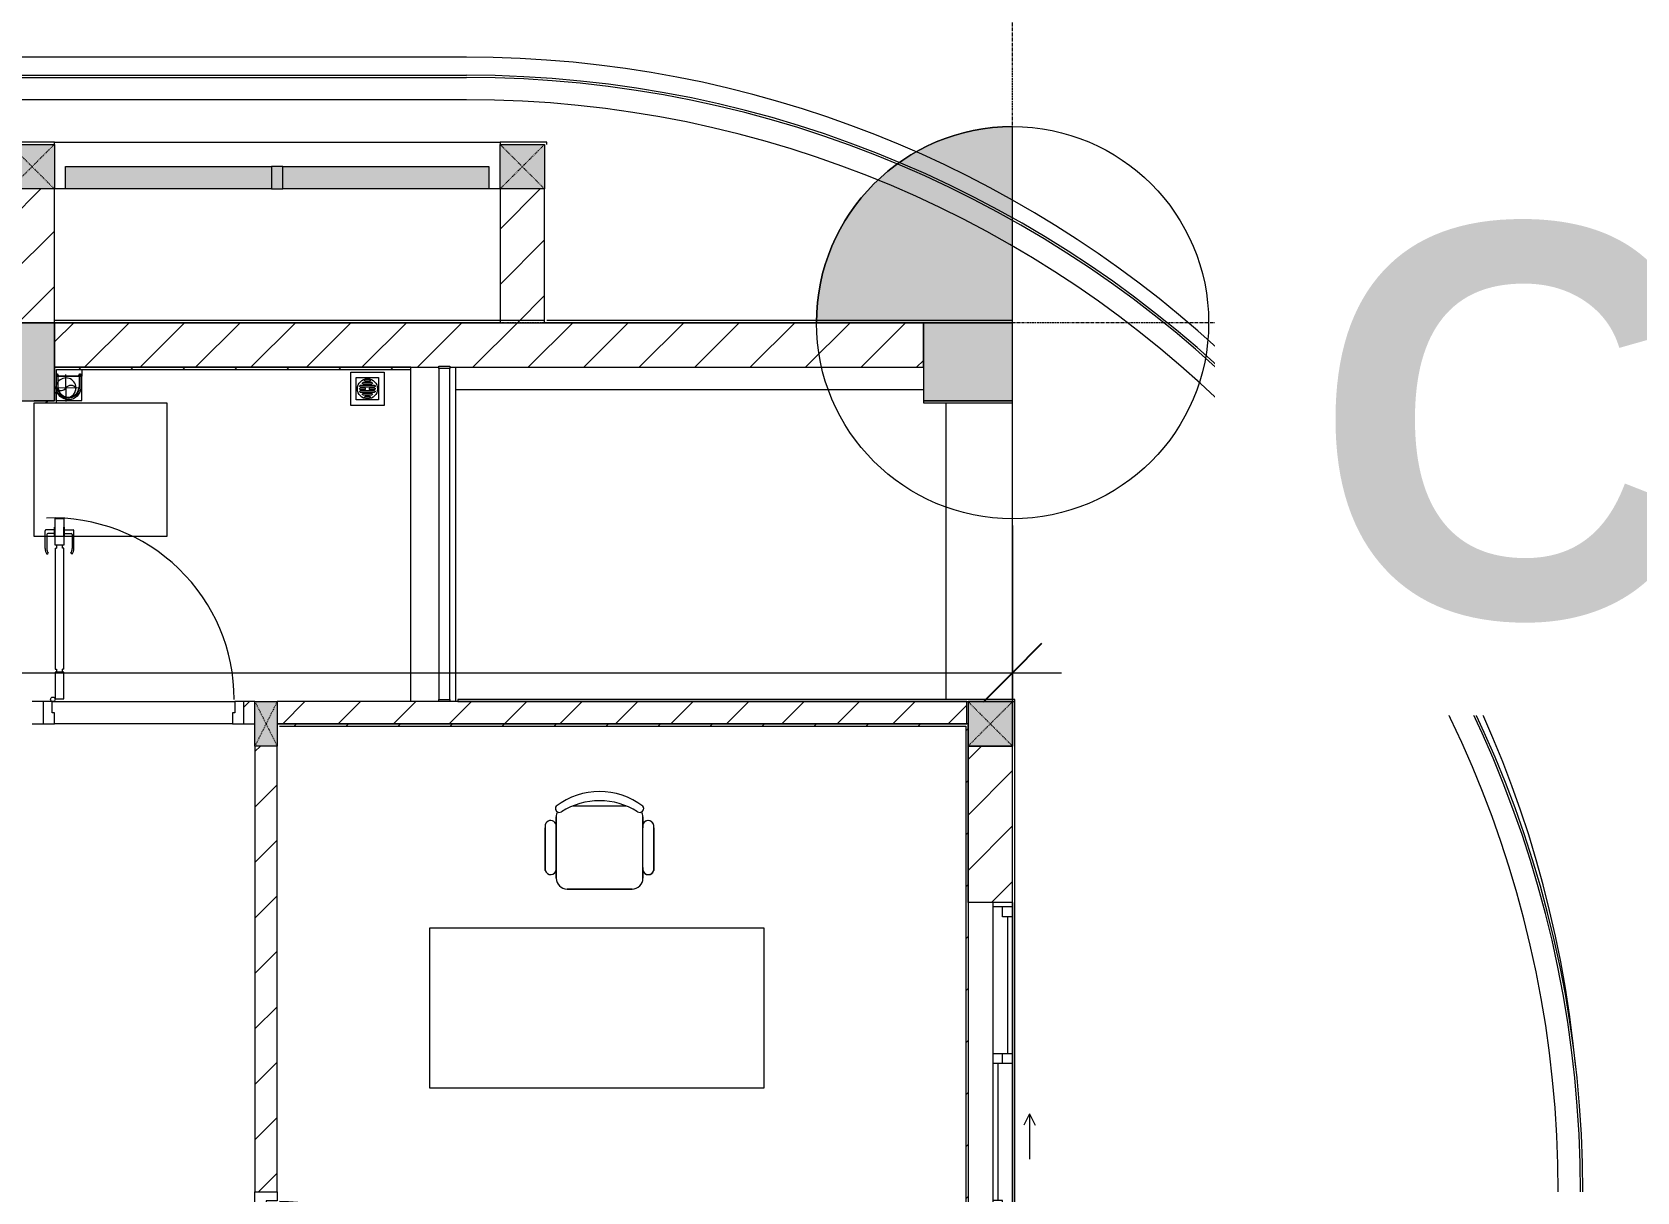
# Model space of a CAD drawing. Header units: millimetres. Extents: x 5356 to 209803, y -16346 to 109894.
# Drawn here: x 122853 to 130054, y 74337 to 79541 of the extents above; entities that cross this region are included whole.
import ezdxf

# ---------------------------------------------------------------- set-up
doc = ezdxf.new("R2010")
doc.units = ezdxf.units.MM
for name, pattern in [('Dash', [6, 3, -3]), ('Grid Line', [22.225, 12.7, -3.175, 3.175, -3.175]), ('IMPORT-CENTER _3_', [10.16, 6.35, -1.27, 1.27, -1.27])]:
    doc.linetypes.add(name, pattern=pattern)
for name, color, linetype, lineweight in [('0-1', 7, 'Continuous', 5), ('A-ANNO-DIMS', 211, 'Continuous', 9), ('A-ANNO-DIMS-220', 211, 'Continuous', 9), ('A-ANNO-NOTE', 131, 'Continuous', 9), ('A-ANNO-NOTE-1', 131, 'Continuous', 18), ('A-DETL-GENF-1', 9, 'Continuous', 9), ('A-DOOR-1', 9, 'Continuous', 9), ('A-FLOR', 192, 'Continuous', 9), ('A-FLOR-1', 9, 'Continuous', 9), ('A-FLOR-HRAL-1', 9, 'Continuous', 9), ('A-GLAZ', 151, 'Continuous', 9), ('A-GLAZ-CWMG', 51, 'Continuous', 9), ('A-WALL', 113, 'Continuous', 9), ('A-WALL-1', 253, 'Continuous', 18), ('A-WALL-2', 9, 'Continuous', 9), ('A-WALL-3', 113, 'Continuous', 18), ('A-WALL-PATT-1', 10, 'Continuous', 9), ('A-WALL-PATT-2', 9, 'Continuous', 9), ('A-WALL-PATT-3', 111, 'Continuous', 9), ('G-IMPT', 8, 'Continuous', 9), ('G-IMPT-1', 9, 'Continuous', 9), ('G-IMPT-2', 8, 'IMPORT-CENTER _3_', 9), ('I-FURN', 30, 'Continuous', 9), ('I-FURN-1', 9, 'Continuous', 9), ('I-WALL', 2, 'Continuous', 9), ('I-WALL-1', 253, 'Continuous', 18), ('I-WALL-3', 2, 'Continuous', 18), ('M-EQPM', 50, 'Continuous', 9), ('S-BEAM-1', 9, 'Continuous', 9), ('S-COLS', 52, 'Continuous', 9), ('S-COLS-1', 254, 'Continuous', 5), ('S-COLS-2', 253, 'Continuous', 18), ('S-COLS-3', 9, 'Continuous', 9), ('S-COLS-4', 52, 'Continuous', 18), ('S-COLS-5', 52, 'Dash', 9), ('S-COLS-HDLN', 52, 'Dash', 9), ('S-COLS-HDLN-1', 9, 'Dash', 9), ('S-GRID-1', 1, 'Grid Line', 9)]:
    doc.layers.add(name, color=color, linetype=linetype, lineweight=lineweight)
doc.styles.add('Arial_2', font='arial_0.ttf', dxfattribs={"width": 0.9, "height": 660})
doc.styles.add('Arial_B', font='arialbd_0.ttf', dxfattribs={"height": 1760})
doc.dimstyles.new('1_Dim_chi_tiet_khu_đất_2', dxfattribs={"dimscale": 304.8, "dimtxt": 673.371204, "dimasz": 0.866142, "dimexe": 0.721785, "dimexo": 0.0625, "dimgap": 0.072178, "dimtad": 1, "dimdec": 0, "dimrnd": 5, "dimzin": 0, "dimdsep": 46, "dimtxsty": 'Arial_2', "dimblk1": 'OBLIQUE', "dimblk2": 'OBLIQUE', "dimsah": 1, "dimcen": 0.09, "dimdle": 0.721785, "dimazin": 0, "dimtfac": 1, "dimtdec": 4, "dimtix": 1, "dimtmove": 0, "dimatfit": 3, "dimfxl": 2.165354, "dimfxlon": 1, "dimtvp": 1, "dimtolj": 1, "dimtzin": 0, "dimarcsym": 2})
pattern_1 = [(45, (0, 0), (-124.4508, 124.4508), [])]
pattern_2 = [(45, (0, 0), (-116.67262, 116.67262), [])]

# ---------------------------------------------------------------- blocks, each defined once
blk = doc.blocks.new('NCV_TKTC_KET CAU_rvt-1-TKCS_MB ĐỊNH VỊ MỐC TỌA ĐỘ CÔNG TRÌNH')
at = {"layer": 'S-COLS-1'}
for points in [[(122952.6, 77886.9), (122952.6, 78236.9), (122252.6, 78236.9), (122252.6, 77886.9), (122768.5, 77886.9)], [(126852.6, 77886.9), (127252.6, 77886.9), (127252.6, 78236.9), (126852.6, 78236.9)]]:
    blk.add_hatch(color=256, dxfattribs=at).paths.add_polyline_path(points)
at = {"layer": 'A-FLOR-1'}
blk.add_line((127252.6, 76546.9), (127252.6, 77876.9), dxfattribs=at)
at = {"layer": 'S-BEAM-1'}
for p, q in [((124752.6, 77936.9), (126852.6, 77936.9)), ((126952.6, 77876.9), (126952.6, 76546.9)), ((127252.6, 76546.9), (127252.6, 77876.9))]:
    blk.add_line(p, q, dxfattribs=at)
at = {"layer": 'S-COLS-2'}
for p, q in [((122952.6, 78236.9), (122252.6, 78236.9)), ((122952.6, 77886.9), (122952.6, 78236.9)), ((127252.6, 78236.9), (126852.6, 78236.9)), ((126852.6, 78236.9), (126852.6, 77886.9)), ((127252.6, 77886.9), (127252.6, 78236.9)), ((122252.6, 77886.9), (122952.6, 77886.9)), ((126852.6, 77886.9), (127252.6, 77886.9))]:
    blk.add_line(p, q, dxfattribs=at)
blk = doc.blocks.new('DOOR_CW_01 CANH MO-PANEL KINH - DIW_01-900x2200-CỬA GỖ VÂN LAMINATE-553375-TKCS_MB ĐỊNH VỊ MỐC TỌA ĐỘ CÔNG TRÌNH')
at = {"layer": 'A-DETL-GENF-1'}
for p, q in [((-397, -182), (-397, -62)), ((-397, -62), (-357, -62)), ((-357, -62), (-357, -182)), ((-357, -182), (-397, -182)), ((-397, -196), (-391, -196)), ((-397, -738), (-397, -196)), ((-391, -196), (-391, -182)), ((-391, -182), (-363, -182)), ((-363, -182), (-363, -196)), ((-357, -196), (-363, -196)), ((-357, -196), (-357, -738)), ((-433.9, -711.2), (-427.3, -715.8)), ((-320.1, -711.2), (-326.7, -715.8)), ((-442, -737), (-442, -816.5)), ((-434, -799.5), (-434, -737)), ((-397, -738), (-391, -738)), ((-357, -752), (-397, -752)), ((-397, -752), (-397, -872)), ((-391, -752), (-391, -738)), ((-363, -752), (-391, -752)), ((-357, -738), (-363, -738)), ((-363, -738), (-363, -752)), ((-357, -872), (-357, -752)), ((-320, -799.5), (-320, -737)), ((-312, -737), (-312, -816.5)), ((-399, -820.5), (-438, -820.5)), ((-399, -803.5), (-430, -803.5)), ((-399, -792.2), (-399, -831.8)), ((-397, -792.2), (-399, -792.2)), ((-399, -831.8), (-397, -831.8)), ((-397, -792.2), (-397, -831.8)), ((-357, -792.2), (-357, -831.8)), ((-357, -792.2), (-355, -792.2)), ((-355, -831.8), (-357, -831.8)), ((-355, -792.2), (-355, -831.8)), ((-355, -803.5), (-324, -803.5)), ((-355, -820.5), (-316, -820.5)), ((-397, -872), (-357, -872))]:
    blk.add_line(p, q, dxfattribs=at)
blk.add_circle((-407, -60), 10, dxfattribs=at)
for centre, radius, start, end in [((-407, -60), 814, 268, 0), ((-397, -737), 45, 145, 180), ((-397, -737), 37, 145, 180), ((-357, -737), 37, 0, 35), ((-357, -737), 45, 360, 35), ((-438, -816.5), 4, 180, 270), ((-430, -799.5), 4, 180, 270), ((-324, -799.5), 4, 270, 0), ((-316, -816.5), 4, 270, 0)]:
    blk.add_arc(centre, radius, start, end, dxfattribs=at)
at = {"layer": 'A-DOOR-1'}
for p, q in [((-450, -50), (-450, 50)), ((-450, 50), (-400, 50)), ((-400, 50), (-400, 0)), ((400, 0), (400, 50)), ((400, 50), (450, 50)), ((450, 50), (450, -50)), ((-410, -50), (-450, -50)), ((-410, 0), (-410, -50)), ((-400, 0), (-410, 0)), ((-407, -50), (-382, -50)), ((410, 0), (400, 0)), ((410, -50), (410, 0)), ((450, -50), (410, -50))]:
    blk.add_line(p, q, dxfattribs=at)
blk = doc.blocks.new('BAN LV A - BAN LV A_dwg_ban hoc2-348006-TKCS_MB ĐỊNH VỊ MỐC TỌA ĐỘ CÔNG TRÌNH')
at = {"layer": 'I-FURN'}
for p, q in [((145.8, 437.4), (-145.8, 437.4)), ((-194.4, 388.8), (-194.4, 113.4)), ((194.4, 113.4), (194.4, 388.8)), ((-243, 354.4), (-243, 162)), ((194.4, 351.4), (194.4, 150.8)), ((243.7, 162), (243.7, 354.4)), ((-120.5, 64.8), (120.5, 64.8))]:
    blk.add_line(p, q, dxfattribs=at)
at = {"layer": 'I-FURN', "flags": 128}
blk.add_lwpolyline([(-737.8, 610.5), (-737.8, 1330.5), (-154.9, 1330.5), (762.2, 1330.5), (762.2, 610.5)], close=True, dxfattribs=at)
at = {"layer": 'I-FURN'}
for centre, radius, start, end in [((-145.8, 388.8), 48.6, 90, 180), ((145.8, 388.8), 48.6, 360, 90), ((-218.7, 347.3), 25.3, 343.7398, 163.7398), ((219.4, 347.3), 25.3, 16.2602, 170.70537), ((-218.7, 154.9), 25.3, 163.7398, 16.2602), ((219.4, 154.9), 25.3, 189.29463, 16.2602), ((-180.2, 75.4), 17.8, 57.97259, 216.69006), ((-145.8, 113.4), 48.6, 180, 207.58444), ((0, 359.3), 318.2, 237.57575, 302.42425), ((180.2, 75.4), 17.8, 323.30994, 122.02741), ((145.8, 113.4), 48.6, 332.41556, 0), ((0, 324), 324, 233.1301, 306.8699)]:
    blk.add_arc(centre, radius, start, end, dxfattribs=at)
blk = doc.blocks.new('BAN LV A - BAN LV A_dwg-348005-TKCS_MB ĐỊNH VỊ MỐC TỌA ĐỘ CÔNG TRÌNH')
at = {"extrusion": (0, 0, -1), "zscale": -1, "rotation": 180}
blk.add_blockref('BAN LV A - BAN LV A_dwg_ban hoc2-348006-TKCS_MB ĐỊNH VỊ MỐC TỌA ĐỘ CÔNG TRÌNH', (-729, 1383.7), dxfattribs=at)
blk = doc.blocks.new('BAN LV A - BAN LV A-401069-TKCS_MB ĐỊNH VỊ MỐC TỌA ĐỘ CÔNG TRÌNH')
at = {"layer": 'I-FURN-1'}
for p, q in [((-8.8, -53.2), (1491.2, -53.2)), ((-8.8, -773.2), (-8.8, -53.2)), ((1491.2, -53.2), (1491.2, -773.2)), ((1491.2, -773.2), (-8.8, -773.2)), ((534.6, -1029.3), (534.6, -994.9)), ((583.2, -946.3), (874.8, -946.3)), ((923.4, -994.9), (923.4, -1032.3)), ((486, -1221.7), (486, -1029.3)), ((972.7, -1029.3), (972.7, -1221.7)), ((534.6, -1270.3), (534.6, -1235.9)), ((923.4, -1232.9), (923.4, -1270.3))]:
    blk.add_line(p, q, dxfattribs=at)
for centre, radius, start, end in [((583.2, -994.9), 48.6, 90, 180), ((874.8, -994.9), 48.6, 0, 90), ((510.3, -1036.4), 25.3, 16.2602, 163.7398), ((948.4, -1036.4), 25.3, 16.2602, 170.70537), ((510.3, -1228.8), 25.3, 163.7398, 343.7398), ((948.4, -1228.8), 25.3, 189.29463, 16.2602), ((548.9, -1308.3), 17.8, 119.40397, 216.69006), ((583.2, -1270.3), 48.6, 180, 207.58444), ((874.8, -1270.3), 48.6, 332.41556, 0), ((909.2, -1308.3), 17.8, 323.30994, 60.59603), ((729, -1059.7), 324, 233.1301, 306.8699)]:
    blk.add_arc(centre, radius, start, end, dxfattribs=at)
at = {"extrusion": (0, 0, -1), "zscale": -1, "rotation": 180}
blk.add_blockref('BAN LV A - BAN LV A_dwg-348005-TKCS_MB ĐỊNH VỊ MỐC TỌA ĐỘ CÔNG TRÌNH', (0, 0), dxfattribs=at)
blk = doc.blocks.new('MAY GIAT - MAY GIAT_dwg-V96-TKCS_MB ĐỊNH VỊ MỐC TỌA ĐỘ CÔNG TRÌNH')
at = {"layer": 'G-IMPT-1', "flags": 128}
for points in [[(5, 596.6), (5, 2.3), (605, 2.3)], [(605, 102.3), (605, 596.6), (5, 596.6)]]:
    blk.add_lwpolyline(points, dxfattribs=at)
blk = doc.blocks.new('MAY GIAT - MAY GIAT-V124-TKCS_MB ĐỊNH VỊ MỐC TỌA ĐỘ CÔNG TRÌNH')
at = {"layer": 'I-FURN-1'}
for p, q in [((5, -2.3), (605, -2.3)), ((5, -596.6), (5, -2.3)), ((605, -102.3), (605, -596.6)), ((605, -596.6), (5, -596.6))]:
    blk.add_line(p, q, dxfattribs=at)
at = {"extrusion": (0, 0, -1), "zscale": -1, "rotation": 180}
blk.add_blockref('MAY GIAT - MAY GIAT_dwg-V96-TKCS_MB ĐỊNH VỊ MỐC TỌA ĐỘ CÔNG TRÌNH', (0, 0), dxfattribs=at)
blk = doc.blocks.new('Railing - 50 x 10mm-457210-TKCS_MB ĐỊNH VỊ MỐC TỌA ĐỘ CÔNG TRÌNH')
at = {"layer": 'A-FLOR-HRAL-1'}
for p, q in [((25, 5), (-25, 5)), ((-25, 5), (-25, -5)), ((25, -5), (25, 5)), ((-25, -5), (25, -5))]:
    blk.add_line(p, q, dxfattribs=at)
blk = doc.blocks.new('Railing - Railing-875204-TKCS_MB ĐỊNH VỊ MỐC TỌA ĐỘ CÔNG TRÌNH')
at = {"layer": 'A-FLOR-HRAL-1'}
for p, q in [((101769.1, 68771.2), (101769.1, 67285.8)), ((101819.1, 67285.8), (101819.1, 68771.2))]:
    blk.add_line(p, q, dxfattribs=at)
at = {"extrusion": (0, 0, -1), "zscale": -1}
for p in [(-101794.1, 68776.2), (-101794.1, 67280.8)]:
    blk.add_blockref('Railing - 50 x 10mm-457210-TKCS_MB ĐỊNH VỊ MỐC TỌA ĐỘ CÔNG TRÌNH', p, dxfattribs=at)
blk = doc.blocks.new('DOOR_CW_01 CANH MO-PANEL KINH - DIG_01-900x2200-CỬA NHÔM KÍNH-400868-TKCS_MB ĐỊNH VỊ MỐC TỌA ĐỘ CÔNG TRÌNH')
at = {"layer": 'A-DETL-GENF-1'}
for p, q in [((-397, 872), (-357, 872)), ((-397, 752), (-397, 872)), ((-357, 872), (-357, 752)), ((-442, 737), (-442, 816.5)), ((-399, 820.5), (-438, 820.5)), ((-434, 799.5), (-434, 737)), ((-399, 803.5), (-430, 803.5)), ((-399, 831.8), (-397, 831.8)), ((-399, 792.2), (-399, 831.8)), ((-397, 792.2), (-399, 792.2)), ((-397, 792.2), (-397, 831.8)), ((-357, 792.2), (-357, 831.8)), ((-355, 831.8), (-357, 831.8)), ((-357, 792.2), (-355, 792.2)), ((-355, 792.2), (-355, 831.8)), ((-355, 820.5), (-316, 820.5)), ((-355, 803.5), (-324, 803.5)), ((-320, 799.5), (-320, 737)), ((-312, 737), (-312, 816.5)), ((-357, 752), (-397, 752)), ((-397, 738), (-391, 738)), ((-397, 738), (-397, 196)), ((-363, 752), (-391, 752)), ((-391, 752), (-391, 738)), ((-363, 738), (-363, 752)), ((-357, 738), (-363, 738)), ((-357, 196), (-357, 738)), ((-433.9, 711.2), (-427.3, 715.8)), ((-320.1, 711.2), (-326.7, 715.8)), ((-397, 196), (-391, 196)), ((-357, 182), (-397, 182)), ((-397, 182), (-397, 62)), ((-391, 196), (-391, 182)), ((-391, 182), (-363, 182)), ((-357, 196), (-363, 196)), ((-363, 182), (-363, 196)), ((-357, 62), (-357, 182)), ((-397, 62), (-357, 62))]:
    blk.add_line(p, q, dxfattribs=at)
blk.add_circle((-407, 60), 10, dxfattribs=at)
for centre, radius, start, end in [((-407, 60), 814, 360, 92), ((-438, 816.5), 4, 90, 180), ((-430, 799.5), 4, 90, 180), ((-324, 799.5), 4, 360, 90), ((-316, 816.5), 4, 0, 90), ((-397, 737), 45, 180, 215), ((-397, 737), 37, 180, 215), ((-357, 737), 37, 325, 0), ((-357, 737), 45, 325, 0)]:
    blk.add_arc(centre, radius, start, end, dxfattribs=at)
at = {"layer": 'A-DOOR-1'}
for p, q in [((-410, 50), (-450, 50)), ((-450, 50), (-450, -50)), ((-410, 0), (-410, 50)), ((-400, 0), (-410, 0)), ((-407, 50), (-382, 50)), ((-400, -50), (-400, 0)), ((410, 0), (400, 0)), ((400, 0), (400, -50)), ((450, 50), (410, 50)), ((410, 50), (410, 0)), ((450, -50), (450, 50)), ((-450, -50), (-400, -50)), ((400, -50), (450, -50))]:
    blk.add_line(p, q, dxfattribs=at)
blk = doc.blocks.new('G1_SOF - BO TRU - 100x200-V64-TKCS_MB ĐỊNH VỊ MỐC TỌA ĐỘ CÔNG TRÌNH')
at = {"layer": 'S-COLS-3'}
blk.add_hatch(color=256, dxfattribs=at).paths.add_polyline_path([(-50, -100), (50, -100), (50, 100), (-50, 100)])
at = {"layer": 'S-COLS-2'}
for p, q in [((-50, 100), (50, 100)), ((-50, -100), (-50, 100)), ((50, 100), (50, -100)), ((50, -100), (-50, -100))]:
    blk.add_line(p, q, dxfattribs=at)
at = {"layer": 'S-COLS-HDLN-1'}
for p, q in [((50, -100), (-50, 100)), ((-50, -100), (50, 100))]:
    blk.add_line(p, q, dxfattribs=at)
blk = doc.blocks.new('NCV_TKTC_TANG 1_rvt-1-TKCS_MB ĐỊNH VỊ MỐC TỌA ĐỘ CÔNG TRÌNH')
at = {"layer": 'A-WALL-PATT-1'}
h = blk.add_hatch(dxfattribs=at)
h.set_pattern_fill('FP_2', color=256, style=0, pattern_type=2)
h.set_pattern_definition(pattern_1)
h.paths.add_polyline_path([(122902.6, 76436.9), (122902.6, 76536.9), (122852.6, 76536.9), (122852.6, 76436.9), (122862.6, 76436.9)])
h.paths.add_polyline_path([(123852.6, 76436.9), (123852.6, 76536.9), (123802.6, 76536.9), (123802.6, 76436.9), (123842.6, 76436.9)])
h = blk.add_hatch(dxfattribs=at)
h.set_pattern_fill('FP_2', color=256, style=0, pattern_type=2)
h.set_pattern_definition(pattern_1)
h.paths.add_polyline_path([(126399.8, 76436.9), (127047.6, 76436.9), (127047.6, 76536.9), (123952.6, 76536.9), (123952.6, 76436.9), (124727.6, 76436.9)])
h = blk.add_hatch(dxfattribs=at)
h.set_pattern_fill('FP_2', color=256, style=0, pattern_type=2)
h.set_pattern_definition(pattern_1)
h.paths.add_polyline_path([(123952.6, 74336.9), (123952.6, 76336.9), (123852.6, 76336.9), (123852.6, 74336.9), (123902.6, 74336.9)])
at = {"layer": 'A-WALL-PATT-2'}
h = blk.add_hatch(dxfattribs=at)
h.set_pattern_fill('FP_3', color=256, style=0, pattern_type=2)
h.set_pattern_definition(pattern_2)
h.paths.add_polyline_path([(123978.9, 78026.9), (124552.6, 78026.9), (124552.6, 78036.9), (122952.6, 78036.9), (122952.6, 78026.9), (123373.7, 78026.9)])
h = blk.add_hatch(dxfattribs=at)
h.set_pattern_fill('FP_3', color=256, style=0, pattern_type=2)
h.set_pattern_definition(pattern_2)
h.paths.add_polyline_path([(122952.6, 77886.9), (122962.6, 77886.9), (122962.6, 78026.9), (122952.6, 78026.9)])
h = blk.add_hatch(dxfattribs=at)
h.set_pattern_fill('FP_3', color=256, style=0, pattern_type=2)
h.set_pattern_definition(pattern_2)
h.paths.add_polyline_path([(122962.6, 77876.9), (122962.6, 77886.9), (122862.6, 77886.9), (122862.6, 77876.9)])
h = blk.add_hatch(dxfattribs=at)
h.set_pattern_fill('FP_3', color=256, style=0, pattern_type=2)
h.set_pattern_definition(pattern_2)
h.paths.add_polyline_path([(127042.6, 76426.9), (127052.6, 76426.9), (127052.6, 76436.9), (123952.6, 76436.9), (123952.6, 76426.9), (126399.8, 76426.9)])
h = blk.add_hatch(dxfattribs=at)
h.set_pattern_fill('FP_3', color=256, style=0, pattern_type=2)
h.set_pattern_definition(pattern_2)
h.paths.add_polyline_path([(127052.6, 73386.9), (127052.6, 76426.9), (127042.6, 76426.9), (127042.6, 73386.9)])
at = {"layer": 'A-FLOR-1'}
blk.add_line((123752.6, 76436.9), (122952.6, 76436.9), dxfattribs=at)
at = {"layer": 'A-WALL-1'}
for p, q in [((124677.6, 76536.9), (123952.6, 76536.9)), ((127047.6, 76536.9), (124727.6, 76536.9)), ((127047.6, 76436.9), (127047.6, 76536.9)), ((122852.6, 76436.9), (122862.6, 76436.9)), ((123842.6, 76436.9), (123852.6, 76436.9)), ((123952.6, 76436.9), (127047.6, 76436.9))]:
    blk.add_line(p, q, dxfattribs=at)
at = {"layer": 'A-WALL-2'}
for p, q in [((124552.6, 76536.9), (124552.6, 78026.9)), ((124752.6, 78036.9), (124752.6, 76536.9)), ((122902.6, 76536.9), (122852.6, 76536.9)), ((122942.6, 76536.9), (123762.6, 76536.9)), ((123852.6, 76536.9), (123802.6, 76536.9)), ((122862.6, 76436.9), (122902.6, 76436.9)), ((123752.6, 76436.9), (122952.6, 76436.9)), ((123802.6, 76436.9), (123842.6, 76436.9)), ((123852.6, 76336.9), (123852.6, 74336.9)), ((123952.6, 74336.9), (123952.6, 76336.9))]:
    blk.add_line(p, q, dxfattribs=at)
at = {"layer": 'I-WALL-1'}
for p, q in [((124552.6, 78036.9), (122952.6, 78036.9)), ((122952.6, 78036.9), (122952.6, 78026.9)), ((122952.6, 78026.9), (122952.6, 77886.9)), ((122962.6, 78026.9), (124552.6, 78026.9)), ((122962.6, 77886.9), (122962.6, 78026.9)), ((124552.6, 78026.9), (124552.6, 78036.9)), ((122952.6, 77886.9), (122862.6, 77886.9)), ((122862.6, 77876.9), (122962.6, 77876.9)), ((122962.6, 77876.9), (122962.6, 77886.9)), ((127052.6, 76436.9), (123952.6, 76436.9)), ((123962.6, 76426.9), (127042.6, 76426.9)), ((127042.6, 76426.9), (127042.6, 73396.9)), ((127052.6, 76426.9), (127052.6, 76436.9)), ((127052.6, 75635.3), (127052.6, 76426.9))]:
    blk.add_line(p, q, dxfattribs=at)
at = {"layer": 'A-DOOR-1'}
blk.add_blockref('DOOR_CW_01 CANH MO-PANEL KINH - DIG_01-900x2200-CỬA NHÔM KÍNH-400868-TKCS_MB ĐỊNH VỊ MỐC TỌA ĐỘ CÔNG TRÌNH', (123352.6, 76486.9), dxfattribs=at)
at = {"layer": 'A-DOOR-1', "rotation": 90.0000000000008}
blk.add_blockref('DOOR_CW_01 CANH MO-PANEL KINH - DIW_01-900x2200-CỬA GỖ VÂN LAMINATE-553375-TKCS_MB ĐỊNH VỊ MỐC TỌA ĐỘ CÔNG TRÌNH', (123902.6, 73886.9), dxfattribs=at)
at = {"layer": 'A-FLOR-HRAL-1'}
blk.add_blockref('Railing - Railing-875204-TKCS_MB ĐỊNH VỊ MỐC TỌA ĐỘ CÔNG TRÌNH', (22908.5, 9260.7), dxfattribs=at)
at = {"layer": 'I-FURN-1'}
for name, p, rotation in [('MAY GIAT - MAY GIAT-V124-TKCS_MB ĐỊNH VỊ MỐC TỌA ĐỘ CÔNG TRÌNH', (122860.3, 77272), 90.00000000000098), ('BAN LV A - BAN LV A-401069-TKCS_MB ĐỊNH VỊ MỐC TỌA ĐỘ CÔNG TRÌNH', (126128.2, 74749.2), 180)]:
    blk.add_blockref(name, p, dxfattribs=dict(at, rotation=rotation))
at = {"layer": 'S-COLS-3', "rotation": 180}
blk.add_blockref('G1_SOF - BO TRU - 100x200-V64-TKCS_MB ĐỊNH VỊ MỐC TỌA ĐỘ CÔNG TRÌNH', (123902.6, 76436.9), dxfattribs=at)
blk = doc.blocks.new('1_FAMILY RVT - W01-WxH 1400x1400xmm-389822-TKCS_MB ĐỊNH VỊ MỐC TỌA ĐỘ CÔNG TRÌNH')
at = {"layer": 'A-GLAZ'}
for p, q in [((248.4, 172.39), (299.2, 197.79)), ((248.4, 172.39), (299.2, 146.99)), ((248.4, 172.39), (451.6, 172.39)), ((-700, 96.19), (-700, -103.81)), ((700, 96.19), (-700, 96.19)), ((-700, 96.19), (-636.5, 96.19)), ((-680.95, 96.19), (-680.95, 7.29)), ((-636.5, 96.19), (-22.225, 96.19)), ((-636.5, 96.19), (-636.5, 51.74)), ((-636.5, 73.965), (-22.225, 73.965)), ((-22.225, 7.29), (-22.225, 96.19)), ((-22.225, 96.19), (22.225, 96.19)), ((22.225, 96.19), (680.95, 96.19)), ((22.225, 96.19), (22.225, 7.29)), ((680.95, 96.19), (700, 96.19)), ((680.95, 96.19), (680.95, 7.29)), ((700, -103.81), (700, 96.19)), ((-700, 7.29), (-680.95, 7.29)), ((-636.5, 51.74), (-680.95, 51.74)), ((-680.95, 7.29), (-22.225, 7.29)), ((22.225, 51.74), (-22.225, 51.74)), ((-22.225, 7.29), (22.225, 7.29)), ((22.225, 29.515), (636.5, 29.515)), ((22.225, 7.29), (636.5, 7.29)), ((636.5, 51.74), (636.5, 7.29)), ((680.95, 51.74), (636.5, 51.74)), ((636.5, 7.29), (700, 7.29)), ((-700, -103.81), (700, -103.81))]:
    blk.add_line(p, q, dxfattribs=at)
blk = doc.blocks.new('TKTC_XREF_251221_MB TANG 1 - TKTC_XREF_260130_MB TANG 1_dwg_CUM U_DN100-V263-TKCS_MB ĐỊNH VỊ MỐC TỌA ĐỘ CÔNG TRÌNH')
at = {"layer": 'G-IMPT'}
blk.add_hatch(color=256, dxfattribs=at).paths.add_polyline_path([(61, 0), (58.9, -15.8), (52.8, -30.5), (43.1, -43.1), (30.5, -52.8), (15.8, -58.9), (0, -61), (0, -57), (14.8, -55.1), (28.5, -49.4), (40.3, -40.3), (49.4, -28.5), (55.1, -14.8), (57, 0), (55.1, 14.8), (49.4, 28.5), (40.3, 40.3), (28.5, 49.4), (14.8, 55.1), (0, 57), (0, 61), (15.8, 58.9), (30.5, 52.8), (43.1, 43.1), (52.8, 30.5), (58.9, 15.8)])
for p, q in [((-79.1, 66.6), (-79.1, 63.4)), ((-76.6, 66.6), (-76.6, 63.4)), ((-74.6, 66.6), (-74.6, 63.4)), ((-72.7, 67.8), (-72.7, 60.7)), ((-66.9, 62.1), (-71.7, 62.1)), ((-79.1, -63.4), (-79.1, -66.6)), ((-76.6, -63.4), (-76.6, -66.6)), ((-74.6, -63.4), (-74.6, -66.6)), ((-72.7, -60.7), (-72.7, -69.3)), ((-66.9, -62.1), (-71.7, -62.1)), ((-66.9, -67.9), (-71.7, -67.9)), ((-65, -69), (0, -69))]:
    blk.add_line(p, q, dxfattribs=at)
at = {"layer": 'G-IMPT', "flags": 128}
for points in [[(-72.7, 67.6), (-78.1, 67.6), (-78.1, 62.4), (-72.7, 62.4)], [(-71.7, 59.2), (-66.9, 59.2), (-66.9, 67.8)], [(-65, 67.8), (-65, 57.3), (-66.9, 57.3), (-66.9, 59.2)], [(-65, 61), (0, 61), (0, 57)], [(-72.7, -62.4), (-78.1, -62.4), (-78.1, -67.6), (-72.7, -67.6)], [(-71.7, -70.8), (-66.9, -70.8), (-66.9, -59.2), (-71.7, -59.2)], [(-66.9, -59.2), (-66.9, -57.3), (-65, -57.3), (-65, -72.7), (-66.9, -72.7), (-66.9, -70.8)], [(-65, -61), (0, -61), (0, -57)]]:
    blk.add_lwpolyline(points, dxfattribs=at)
at = {"layer": 'G-IMPT'}
for centre, radius, start, end in [((-78.1, 66.6), 0.96, 90, 180), ((-78.1, 63.4), 0.96, 180, 270), ((-67.9, 65), 4.8, 144.53447, 216.8699), ((-71.1, 60.7), 1.56, 112.61986, 247.38014), ((0, 0), 69, 270, 87.26188), ((0, 0), 61, 270, 90), ((0, 0), 57, 270, 90), ((-78.1, -63.4), 0.96, 90, 180), ((-78.1, -66.6), 0.96, 180, 270), ((-71.1, -60.7), 1.56, 112.61986, 247.38014), ((-67.9, -65), 4.8, 143.1301, 216.8699), ((-71.1, -69.3), 1.56, 112.61986, 247.38014)]:
    blk.add_arc(centre, radius, start, end, dxfattribs=at)
blk = doc.blocks.new('TKTC_XREF_251221_MB TANG 1 - TKTC_XREF_260130_MB TANG 1_dwg_$cc-V264-TKCS_MB ĐỊNH VỊ MỐC TỌA ĐỘ CÔNG TRÌNH')
at = {"layer": 'G-IMPT'}
for centre, radius, start, end in [((0, 0), 0.5, 76.04269, 360), ((0, 0), 0.5, 98.0371, 270), ((0.188, 0.25), 0.313, 134.04382, 233.1301), ((-0.188, -0.25), 0.313, 306.8699, 53.1301), ((0, 0), 0.5, 360, 70.4173)]:
    blk.add_arc(centre, radius, start, end, dxfattribs=at)
at = {"layer": 'G-IMPT-2'}
for p, q in [((-0.673, 0), (0.673, 0)), ((0, -0.673), (0, 0.466))]:
    blk.add_line(p, q, dxfattribs=at)
blk = doc.blocks.new('TKTC_XREF_251221_MB TANG 1 - TKTC_XREF_260130_MB TANG 1_dwg_THU NUOC - THU NUOC-444531-TKCS_MB TẦNG 1-4202124-TKCS_MB ĐỊNH VỊ MỐC TỌA ĐỘ CÔNG TRÌNH')
at = {"layer": 'M-EQPM'}
for p, q in [((-23.3, 10.8), (40.9, 10.8)), ((40.9, 4.8), (-23.3, 4.8)), ((-11, 23.3), (28.5, 23.3)), ((28.5, 17.3), (-11, 17.3)), ((-1.1, 35.6), (18.5, 35.6)), ((18.5, 29.6), (-1.1, 29.6)), ((-23.3, -13.6), (40.9, -13.6)), ((40.9, -19.6), (-23.3, -19.6)), ((-11, -26.1), (28.5, -26.1)), ((28.5, -32.1), (-11, -32.1)), ((-1.1, -38.5), (18.5, -38.5)), ((18.5, -44.5), (-1.1, -44.5))]:
    blk.add_line(p, q, dxfattribs=at)
at = {"layer": 'M-EQPM', "flags": 128}
for points in [[(83.7, -79.4), (83.7, 70.6), (-66.3, 70.6), (-66.3, -79.4)], [(58.7, -54.4), (58.7, 45.6), (-41.3, 45.6), (-41.3, -54.4)]]:
    blk.add_lwpolyline(points, close=True, dxfattribs=at)
for points in [[(-23.3, -1.2), (0.7, -1.2), (0.7, -7.2), (-23.3, -7.2)], [(40.9, -7.2), (16.7, -7.2), (16.7, -1.2), (40.9, -1.2)]]:
    blk.add_lwpolyline(points, dxfattribs=at)
at = {"layer": 'M-EQPM'}
for centre, radius, start, end in [((8.7, -4.4), 45, 360, 180), ((8.7, -4.4), 45, 360, 180), ((-23.3, 7.8), 3, 90, 270), ((-11, 20.3), 3, 90, 270), ((-1.1, 32.6), 3, 90, 270), ((18.5, 32.6), 3, 270, 90), ((28.5, 20.3), 3, 270, 90), ((40.9, 7.8), 3, 270, 90), ((8.7, -4.4), 45, 180, 360), ((8.7, -4.4), 45, 180, 360), ((-23.3, -4.2), 3, 90, 270), ((-23.3, -16.6), 3, 90, 270), ((-11, -29.1), 3, 90, 270), ((-1.1, -41.5), 3, 90, 270), ((18.5, -41.5), 3, 270, 90), ((28.5, -29.1), 3, 270, 90), ((40.9, -4.2), 3, 270, 90), ((40.9, -16.6), 3, 270, 90)]:
    blk.add_arc(centre, radius, start, end, dxfattribs=at)
blk = doc.blocks.new('TKTC_XREF_251221_MB TANG 1 - TKTC_XREF_260130_MB TANG 1_dwg-4202109-TKCS_MB ĐỊNH VỊ MỐC TỌA ĐỘ CÔNG TRÌNH')
at = {"layer": 'G-IMPT'}
blk.add_line((-75899.1, -324799.7), (-75899.1, -323469.7), dxfattribs=at)
at = {"layer": 'G-IMPT', "flags": 128}
for points in [[(-80189.1, -323349.7), (-80075.1, -323349.7), (-80075.1, -323319.7)], [(-80189.1, -323459.6), (-80075.4, -323459.6), (-80075.4, -323349.7), (-80189.1, -323349.7)]]:
    blk.add_lwpolyline(points, dxfattribs=at)
at = {"xscale": 90.00000000005122, "yscale": 90.00000000005122, "zscale": 90.00000000005122, "rotation": 90.37402677993775}
blk.add_blockref('TKTC_XREF_251221_MB TANG 1 - TKTC_XREF_260130_MB TANG 1_dwg_$cc-V264-TKCS_MB ĐỊNH VỊ MỐC TỌA ĐỘ CÔNG TRÌNH', (-80147.1, -323402.6), dxfattribs=at)
at = {"extrusion": (0, 0, -1), "xscale": 0.7894736842105242, "yscale": 0.7894736842105242, "zscale": -0.7894736842105242, "rotation": 269.9999999984439}
blk.add_blockref('TKTC_XREF_251221_MB TANG 1 - TKTC_XREF_260130_MB TANG 1_dwg_CUM U_DN100-V263-TKCS_MB ĐỊNH VỊ MỐC TỌA ĐỘ CÔNG TRÌNH', (80135.6, -323401), dxfattribs=at)
at = {"extrusion": (0, 0, -1), "zscale": -1}
blk.add_blockref('TKTC_XREF_251221_MB TANG 1 - TKTC_XREF_260130_MB TANG 1_dwg_THU NUOC - THU NUOC-444531-TKCS_MB TẦNG 1-4202124-TKCS_MB ĐỊNH VỊ MỐC TỌA ĐỘ CÔNG TRÌNH', (78785.5, -323401.9), dxfattribs=at)
blk = doc.blocks.new('TKTC_XREF_251221_MB TANG 1 - TKTC_XREF_251221_MB TANG 1-2038492-TKCS_MB ĐỊNH VỊ MỐC TỌA ĐỘ CÔNG TRÌNH')
blk.add_blockref('TKTC_XREF_251221_MB TANG 1 - TKTC_XREF_260130_MB TANG 1_dwg-4202109-TKCS_MB ĐỊNH VỊ MỐC TỌA ĐỘ CÔNG TRÌNH', (169499.1, 384109.7))
blk = doc.blocks.new('G1_SOF - BO TRU - 200x200-3051103-TKCS_MB ĐỊNH VỊ MỐC TỌA ĐỘ CÔNG TRÌNH')
at = {"layer": 'S-COLS-HDLN'}
for p, q in [((-100, -100), (100, 100)), ((100, -100), (-100, 100))]:
    blk.add_line(p, q, dxfattribs=at)
blk = doc.blocks.new('Rectangular Mullion - 50 x 100mm-3197012-TKCS_MB ĐỊNH VỊ MỐC TỌA ĐỘ CÔNG TRÌNH')
at = {"layer": 'A-GLAZ-CWMG'}
blk.add_hatch(color=256, dxfattribs=at).paths.add_polyline_path([(123977.5, 78836.9), (124902.5, 78836.9), (124902.5, 78936.9), (123977.5, 78936.9)])
for p, q in [((123977.5, 78836.9), (123977.5, 78936.9)), ((123977.5, 78936.9), (124902.5, 78936.9)), ((124902.5, 78936.9), (124902.5, 78836.9)), ((124902.5, 78836.9), (123977.5, 78836.9))]:
    blk.add_line(p, q, dxfattribs=at)
blk = doc.blocks.new('Rectangular Mullion - 50 x 100mm-3197023-TKCS_MB ĐỊNH VỊ MỐC TỌA ĐỘ CÔNG TRÌNH')
at = {"layer": 'A-GLAZ-CWMG'}
blk.add_hatch(color=256, dxfattribs=at).paths.add_polyline_path([(-25, 0), (25, 0), (25, -100), (-25, -100)])
for p, q in [((-25, -100), (-25, 0)), ((-25, 0), (25, 0)), ((25, 0), (25, -100)), ((25, -100), (-25, -100))]:
    blk.add_line(p, q, dxfattribs=at)
blk = doc.blocks.new('G1_SOF - BO TRU - 200x200-3197024-TKCS_MB ĐỊNH VỊ MỐC TỌA ĐỘ CÔNG TRÌNH')
at = {"layer": 'S-COLS-3'}
blk.add_hatch(color=256, dxfattribs=at).paths.add_polyline_path([(-100, 100), (-100, -100), (100, -100), (100, 100)])
at = {"layer": 'S-COLS-4'}
for p, q in [((-100, 100), (100, 100)), ((-100, -100), (-100, 100)), ((100, 100), (100, -100)), ((100, -100), (-100, -100))]:
    blk.add_line(p, q, dxfattribs=at)
at = {"layer": 'S-COLS-HDLN'}
for p, q in [((100, -100), (-100, 100)), ((-100, -100), (100, 100))]:
    blk.add_line(p, q, dxfattribs=at)
blk = doc.blocks.new('SSA-CLH-COORDINATE POINT - Site-1604541-TKCS_MB ĐỊNH VỊ MỐC TỌA ĐỘ CÔNG TRÌNH')
at = {"layer": 'A-ANNO-NOTE'}
h = blk.add_hatch(color=256, dxfattribs=at)
edge = h.paths.add_edge_path()
edge.add_line((0, 0), (-4, 0))
edge.add_arc((0, 0), 4, 90, 180, ccw=False)
edge.add_line((0, 4), (0, 0))
for p, q in [((0, 0), (0, 4)), ((-4, 0), (0, 0))]:
    blk.add_line(p, q, dxfattribs=at)
blk.add_arc((0, 0), 4, 90, 180, dxfattribs=at)
at = {"layer": 'A-ANNO-NOTE-1'}
blk.add_circle((0, 0), 4, dxfattribs=at)
blk = doc.blocks.new('DIMBLOCK4-TKCS_MB ĐỊNH VỊ MỐC TỌA ĐỘ CÔNG TRÌNH')
at = {"layer": 'A-ANNO-DIMS-220'}
for p, q in [((128497, 85113.6), (129119.3, 85735.9)), ((128808.2, 85735.9), (136119.1, 78424.9)), ((128963.7, 85580.3), (128497, 85113.6)), ((135496.9, 78113.8), (136119.1, 78736)), ((135963.6, 78580.5), (135496.9, 78113.8))]:
    blk.add_line(p, q, dxfattribs=at)
at = {"layer": 'A-ANNO-DIMS-220', "lineweight": 25}
for p, q in [((128963.7, 85580.3), (128777, 85580.3)), ((128963.7, 85580.3), (129150.4, 85580.3)), ((135963.6, 78580.5), (135776.9, 78580.5)), ((135963.6, 78580.5), (136150.3, 78580.5))]:
    blk.add_line(p, q, dxfattribs=at)
at = {"layer": 'A-ANNO-DIMS-220', "color": 0, "insert": (132440.5, 83346.4), "char_height": 660, "width": 2187.938, "attachment_point": 1, "rotation": 315, "line_spacing_factor": 0.941778, "style": 'Arial_2'}
blk.add_mtext('9900', dxfattribs=at)
blk = doc.blocks.new('_Oblique')
at = {"color": 0, "linetype": 'ByBlock', "lineweight": -2}
blk.add_line((-0.5, -0.5), (0.5, 0.5), dxfattribs=at)
blk = doc.blocks.new('DIMBLOCK9-TKCS_MB ĐỊNH VỊ MỐC TỌA ĐỘ CÔNG TRÌNH')
at = {"layer": 'A-ANNO-DIMS-220'}
for p, q in [((33652.6, 77326.3), (33652.6, 76446.3)), ((33652.6, 76666.3), (33652.6, 77326.3)), ((127252.6, 77326.3), (127252.6, 76446.3)), ((127252.6, 76666.3), (127252.6, 77326.3)), ((33432.6, 76666.3), (127472.6, 76666.3))]:
    blk.add_line(p, q, dxfattribs=at)
at = {"layer": 'A-ANNO-DIMS-220', "lineweight": 25}
for p, q in [((33652.6, 76666.3), (33784.6, 76798.3)), ((127252.6, 76666.3), (127384.6, 76798.3)), ((33652.6, 76666.3), (33520.6, 76534.3)), ((127252.6, 76666.3), (127120.6, 76534.3))]:
    blk.add_line(p, q, dxfattribs=at)
at = {"layer": 'A-ANNO-DIMS-220', "color": 0, "insert": (79313, 77545.2), "char_height": 660, "width": 2734.923, "attachment_point": 1, "line_spacing_factor": 0.941778, "style": 'Arial_2'}
blk.add_mtext('93600', dxfattribs=at)

msp = doc.modelspace()

# ---------------------------------------------------------------- hatches: boundary and pattern name
at = {"layer": 'A-WALL-PATT-3'}
h = msp.add_hatch(dxfattribs=at)
h.set_pattern_fill('FP_1', color=256, style=0, pattern_type=2)
h.set_pattern_definition(pattern_1)
h.paths.add_polyline_path([(122752.5, 78236.9), (122952.5, 78236.9), (122952.5, 78836.9), (122752.5, 78836.9), (122752.5, 78246.9)])
h = msp.add_hatch(dxfattribs=at)
h.set_pattern_fill('FP_1', color=256, style=0, pattern_type=2)
h.set_pattern_definition(pattern_1)
h.paths.add_polyline_path([(124952.5, 78236.9), (125152.5, 78236.9), (125152.5, 78836.9), (124952.5, 78836.9), (124952.5, 78334.4)])
h = msp.add_hatch(dxfattribs=at)
h.set_pattern_fill('FP_1', color=256, style=0, pattern_type=2)
h.set_pattern_definition(pattern_1)
h.paths.add_polyline_path([(123373.7, 78036.9), (124677.6, 78036.9), (124677.6, 78041.9), (124727.6, 78041.9), (124727.6, 78036.9), (126852.6, 78036.9), (126852.6, 78236.9), (122952.6, 78236.9), (122952.6, 78036.9)])
h = msp.add_hatch(dxfattribs=at)
h.set_pattern_fill('FP_1', color=256, style=0, pattern_type=2)
h.set_pattern_definition(pattern_1)
h.paths.add_polyline_path([(127252.6, 73386.9), (127252.6, 74235.3), (127052.6, 74235.3), (127052.6, 73386.9)])
h.paths.add_polyline_path([(127252.6, 75635.3), (127252.6, 76336.9), (127052.6, 76336.9), (127052.6, 75635.3)])
at = {"layer": 'S-COLS-1'}
msp.add_hatch(color=256, dxfattribs=at).paths.add_polyline_path([(127052.6, 76336.9), (127252.6, 76336.9), (127252.6, 76536.9), (127052.6, 76536.9), (127052.6, 76361.9)])

# ---------------------------------------------------------------- linework, layer by layer
at = {"layer": 'A-FLOR'}
msp.add_line((124801.6, 79428.2), (100352.6, 79428.2), dxfattribs=at)
for centre, radius, start in [((128779.3, 77336.3), 12000, 360), ((124801.6, 74428.2), 5000, 5.34984)]:
    msp.add_arc(centre, radius, start, 90, dxfattribs=at)
at = {"layer": 'A-WALL'}
for p, q in [((118252.6, 79346.9), (124801.6, 79346.9)), ((118252.6, 79336.9), (124801.6, 79336.9)), ((124801.6, 79236.9), (118352.6, 79236.9)), ((123002.5, 78836.9), (122952.5, 78836.9)), ((124952.5, 78836.9), (124902.5, 78836.9)), ((122952.5, 78236.9), (122952.5, 78246.9)), ((127252.6, 76536.9), (127262.6, 76536.9)), ((127252.6, 76336.9), (127052.6, 76336.9)), ((127252.6, 75635.3), (127252.6, 76336.9))]:
    msp.add_line(p, q, dxfattribs=at)
for radius in [5010, 5000, 5000, 4900]:
    msp.add_arc((124801.6, 74336.9), radius, 0, 90, dxfattribs=at)
at = {"layer": 'A-WALL-3'}
for p, q in [((122952.5, 78246.9), (122952.5, 78836.9)), ((124952.5, 78836.9), (124952.5, 78236.9)), ((125152.5, 78236.9), (125152.5, 78836.9)), ((122252.6, 78236.9), (127252.6, 78236.9)), ((125152.5, 78246.9), (122952.5, 78246.9)), ((124952.5, 78236.9), (122952.6, 78236.9)), ((122952.6, 78236.9), (122952.6, 78036.9)), ((126852.6, 78236.9), (125152.5, 78236.9)), ((127252.6, 78246.9), (125162.5, 78246.9)), ((126852.6, 78036.9), (126852.6, 78236.9)), ((122952.6, 78036.9), (124677.6, 78036.9)), ((124727.6, 78036.9), (126852.6, 78036.9)), ((127262.6, 76546.9), (127252.6, 76546.9)), ((127252.6, 76536.9), (127252.6, 76336.9)), ((127262.6, 73035.7), (127262.6, 76546.9)), ((127052.6, 76336.9), (127052.6, 75635.3))]:
    msp.add_line(p, q, dxfattribs=at)
at = {"layer": 'I-WALL'}
msp.add_line((122952.5, 79046.9), (124952.5, 79046.9), dxfattribs=at)
at = {"layer": 'I-WALL-3'}
for p, q in [((122952.5, 79046.9), (122742.5, 79046.9)), ((122952.5, 79036.9), (122952.5, 79046.9)), ((125162.5, 79046.9), (124952.5, 79046.9)), ((124952.5, 79046.9), (124952.5, 79036.9)), ((125162.5, 79036.9), (125162.5, 79046.9)), ((127252.6, 77886.9), (126852.6, 77886.9)), ((126852.6, 77886.9), (126852.6, 77876.9)), ((126852.6, 77876.9), (127252.6, 77876.9)), ((127252.6, 77876.9), (127252.6, 77886.9)), ((127252.6, 76546.9), (124762.6, 76546.9)), ((124762.6, 76546.9), (124762.6, 76536.9)), ((124762.6, 76536.9), (127252.6, 76536.9))]:
    msp.add_line(p, q, dxfattribs=at)
at = {"layer": 'S-COLS'}
msp.add_line((127052.6, 76336.9), (127252.6, 76336.9), dxfattribs=at)
at = {"layer": 'S-COLS-4'}
for p, q in [((127252.6, 76536.9), (127052.6, 76536.9)), ((127052.6, 76536.9), (127052.6, 76336.9)), ((127252.6, 76336.9), (127252.6, 76536.9))]:
    msp.add_line(p, q, dxfattribs=at)
at = {"layer": 'S-GRID-1'}
for p, q in [((127252.6, 20960.6), (127252.6, 80482.7)), ((131551.8, 78236.9), (29351.8, 78236.9))]:
    msp.add_line(p, q, dxfattribs=at)

# ---------------------------------------------------------------- block references
at = {"layer": '0-1'}
for name in ['NCV_TKTC_KET CAU_rvt-1-TKCS_MB ĐỊNH VỊ MỐC TỌA ĐỘ CÔNG TRÌNH', 'NCV_TKTC_TANG 1_rvt-1-TKCS_MB ĐỊNH VỊ MỐC TỌA ĐỘ CÔNG TRÌNH']:
    msp.add_blockref(name, (0, 0), dxfattribs=at)
at = {"layer": 'A-ANNO-NOTE', "xscale": 220, "yscale": 220, "zscale": 220}
msp.add_blockref('SSA-CLH-COORDINATE POINT - Site-1604541-TKCS_MB ĐỊNH VỊ MỐC TỌA ĐỘ CÔNG TRÌNH', (127252.6, 78236.9), dxfattribs=at)
at = {"layer": 'A-GLAZ', "rotation": 270}
msp.add_blockref('1_FAMILY RVT - W01-WxH 1400x1400xmm-389822-TKCS_MB ĐỊNH VỊ MỐC TỌA ĐỘ CÔNG TRÌNH', (127156.4, 74935.3), dxfattribs=at)
at = {"layer": 'A-GLAZ-CWMG'}
for p in [(-975, 0), (0, 0)]:
    msp.add_blockref('Rectangular Mullion - 50 x 100mm-3197012-TKCS_MB ĐỊNH VỊ MỐC TỌA ĐỘ CÔNG TRÌNH', p, dxfattribs=at)
at = {"layer": 'A-GLAZ-CWMG', "extrusion": (0, 0, -1), "rotation": 180}
msp.add_blockref('Rectangular Mullion - 50 x 100mm-3197023-TKCS_MB ĐỊNH VỊ MỐC TỌA ĐỘ CÔNG TRÌNH', (-123952.5, 78836.9), dxfattribs=at)
at = {"layer": 'M-EQPM'}
msp.add_blockref('TKTC_XREF_251221_MB TANG 1 - TKTC_XREF_251221_MB TANG 1-2038492-TKCS_MB ĐỊNH VỊ MỐC TỌA ĐỘ CÔNG TRÌNH', (33652.6, 17236.9), dxfattribs=at)
at = {"layer": 'S-COLS', "rotation": 180}
for p in [(122852.5, 78936.9), (125052.5, 78936.9)]:
    msp.add_blockref('G1_SOF - BO TRU - 200x200-3197024-TKCS_MB ĐỊNH VỊ MỐC TỌA ĐỘ CÔNG TRÌNH', p, dxfattribs=at)
at = {"layer": 'S-COLS-5', "rotation": 180}
msp.add_blockref('G1_SOF - BO TRU - 200x200-3051103-TKCS_MB ĐỊNH VỊ MỐC TỌA ĐỘ CÔNG TRÌNH', (127152.6, 76436.9), dxfattribs=at)

# ---------------------------------------------------------------- dimensions: what is measured, and where the dimension line sits
at = {"layer": 'A-ANNO-DIMS'}
dim = msp.add_linear_dim(base=(127252.6, 76666.3), p1=(33652.6, 77326.3), p2=(127252.6, 77326.3), dimstyle='1_Dim_chi_tiet_khu_đất_2', override={"dimpost": '<>', "dimfxl": 93600}, dxfattribs=at)
dim.commit()
dim.dimension.update_dxf_attribs({"geometry": 'DIMBLOCK9-TKCS_MB ĐỊNH VỊ MỐC TỌA ĐỘ CÔNG TRÌNH', "text_midpoint": (80452.6, 77025.5)})

# ---------------------------------------------------------------- next in the draw order: texts
at = {"layer": 'A-ANNO-NOTE', "insert": (128601, 77783.3), "char_height": 1760, "width": 4628.8, "attachment_point": 4, "line_spacing_factor": 0.936439, "style": 'Arial_B', "bg_fill": 3, "box_fill_scale": 1.25, "bg_fill_color": 256, "bg_fill_true_color": 13158600, "bg_fill_transparency": 0}
msp.add_mtext('\\pt2794,5588,8382,11176,13970,16764,19558,22352,25146,27940,30734,33528,36322,39116,41910,44704,47498,50292,53086,55880,58674,61468,64262,67056,69850,72644,75438,78232,81026,83820,86614,89408;CT1', dxfattribs=at)

# ---------------------------------------------------------------- next in the draw order: dimensions: what is measured, and where the dimension line sits
at = {"layer": 'A-ANNO-DIMS'}
dim = msp.add_linear_dim(base=(135963.6, 78580.5), p1=(128497, 85113.6), p2=(135496.9, 78113.8), angle=315, dimstyle='1_Dim_chi_tiet_khu_đất_2', override={"dimpost": '<>', "dimfxl": 9899.293179}, dxfattribs=at)
dim.commit()
dim.dimension.update_dxf_attribs({"geometry": 'DIMBLOCK4-TKCS_MB ĐỊNH VỊ MỐC TỌA ĐỘ CÔNG TRÌNH', "text_midpoint": (132717.5, 82334.2)})

doc.saveas('drawing.dxf')
